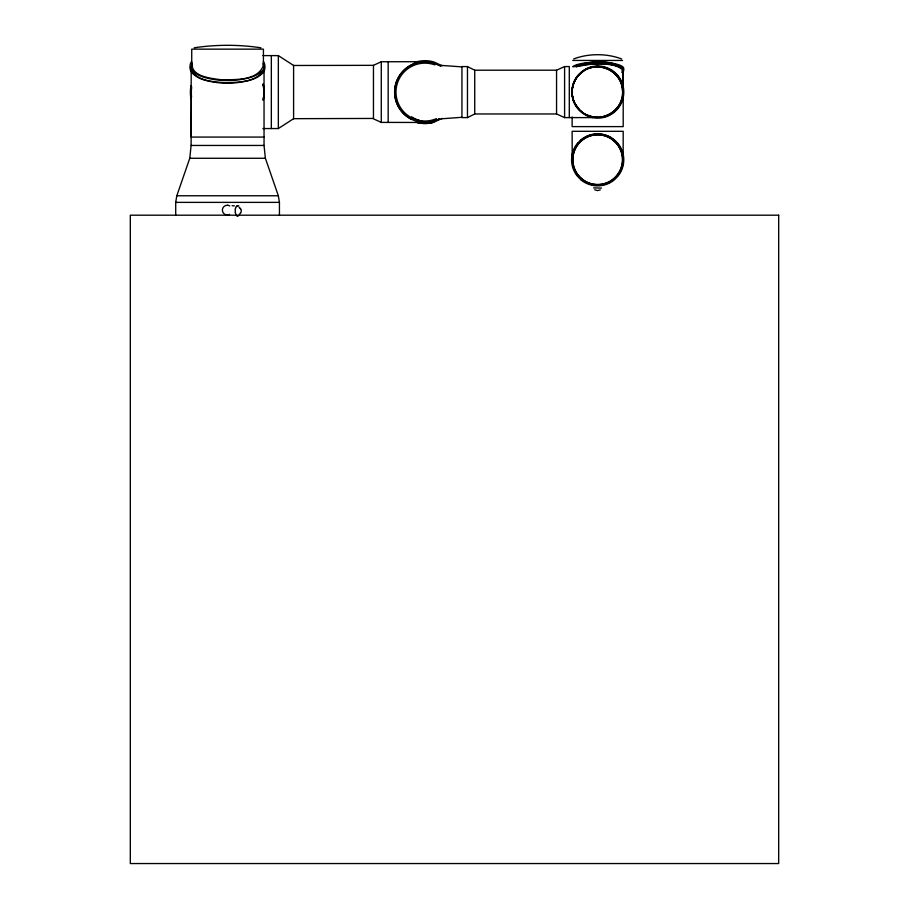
<?xml version="1.0" encoding="UTF-8"?>
<svg xmlns="http://www.w3.org/2000/svg" width="909" height="909" viewBox="0 0 909 909"><rect width="100%" height="100%" fill="white"/><g stroke="black" fill="none" stroke-linecap="round" stroke-linejoin="round"><path stroke-width="1.36" d="M175.71 215.194L175.71 202.377L176.812 195.765L189.776 158.268L191.106 145.451L191.379 87.662M263.133 83.969L264.042 92.57L264.042 70.902M264.042 91.979L264.042 145.451L265.383 158.268L278.336 195.765L279.438 202.377L279.438 215.194M572.204 161.541L572.136 131.305L623.199 131.305L623.131 161.541M572.136 116.943L572.136 126.612L623.199 126.612L623.199 70.186C611.178 60.312 590.964 63.8 576.42 66.743M623.131 93.968L623.199 70.186L622.279 71.834M572.136 159.461L572.216 157.723L572.159 158.496M572.136 159.677L572.147 158.973M394.654 92.104C394.495 80.026 402.312 68.38 413.561 63.948M264.042 137.066L191.106 137.066L191.197 67.05M191.731 65.471L191.731 49.143L263.417 49.143L263.417 65.471C257.542 81.185 234.317 79.617 220.478 79.685C211.104 78.333 190.333 76.526 192.242 63.016M264.019 93.297L264.042 92.616L263.951 94.684A69.073 48.836 0 0 1 263.156 100.047M572.147 159.052L572.204 157.802M264.019 93.536L263.156 100.081M580.533 73.163C571.602 80.969 569.511 95.172 575.783 105.239M572.261 89.559L572.261 94.593M191.083 90.82L191.345 88.048M264.008 68.789C258.133 82.594 238.374 82.071 225.693 82.833C214.24 81.628 195.026 81.617 191.106 68.095M572.42 88.309C573.454 81.265 577.692 74.879 583.51 70.834M572.465 88.025L573.022 85.435M572.625 154.723L573.125 152.632M622.585 165.245L622.279 166.449M573.056 152.894L572.568 154.984L573.068 152.826M622.086 99.524L622.426 98.32M191.356 66.357L191.594 65.675M573.386 84.185L573.818 82.969M573.568 151.258L574.011 150.076M573.613 151.11L574.795 148.326M235.249 208.922L235.931 207.547M621.233 101.888L621.688 100.717M621.267 169.404L621.495 168.824M574.261 149.496L575.408 147.178A40.519 28.656 0 0 1 576.851 144.895L577.397 144.156M574.306 81.787L577.363 76.606M620.199 171.676L620.756 170.551M620.722 103.035L619.54 105.239M575.136 147.667L575.749 146.576M240.578 212.831L239.419 214.319M618.915 173.835L619.586 172.767M577.147 144.486L578.578 142.724M618.188 174.858L611.882 180.88M618.154 107.307L613.848 111.83M577.919 143.497L585.873 137.032M578.079 75.708L584.839 70.004M581.146 139.691L577.351 143.497A27.247 26.463 0.3 0 0 577.476 176.278L581.271 180.084M614.211 112.33L618.006 108.523A25.668 24.952 89.1 0 0 618.018 75.629M573.659 66.846C587.896 61.198 610.234 58.46 622.574 68.448M236.965 206.218L237.579 206.002M581.374 72.561C595.668 59.767 621.597 69.913 622.483 89.571C625.744 110.216 599.679 125.044 583.373 113.08M613.382 112.205L611.268 113.693M611.825 113.33L612.848 112.602M573.715 58.937C588.577 53.29 606.746 53.29 621.608 58.937M262.894 128.555L278.347 128.555L293.596 118.681L373.463 118.443M442.228 118.375L433.684 122.272A37.326 34.156 -90 0 1 416.402 122.272A37.326 34.156 90 0 0 433.684 122.272M610.587 114.102L609.416 114.75M609.666 114.614L610.757 114M585.635 137.157L584.828 137.611A28.429 20.1 0 0 0 579.919 141.35M600.281 189.901L597.474 190.606L594.702 189.776M608.621 182.732L609.734 182.164M585.657 69.55L586.782 68.993M439.286 118.931L431.639 121.749L424.196 122.465M569.295 117.602L569.295 66.55L564.603 66.573L556.558 70.198L474.737 70.209L467.465 66.596L461.942 66.55L461.942 117.602L467.465 117.602L474.737 113.966L556.558 113.966L564.603 117.602L592.736 117.602M586.35 136.793L586.464 136.736A22.475 15.919 0.1 0 1 588.668 135.748L596.406 134.18M585.953 69.402L587.089 68.845A49.109 34.735 -90 0 1 597.622 66.573L601.394 66.823M608.939 114.989L607.712 115.557M262.894 55.608L278.347 55.608L293.596 65.482L373.463 65.334L381.28 61.744L424.071 61.71M586.714 136.611L590.225 135.259M607.405 115.682L608.553 115.182M587.93 68.482L589.691 67.834M606.303 183.698L607.473 183.243M606.814 115.92L605.042 116.522L606.951 115.863M237.726 215.626L237.113 215.592M590.282 67.641L592.1 67.164M603.894 184.436L605.11 184.095M577.408 64.494L581.215 63.573A25.668 6.068 0 0 1 614.12 63.562L617.915 64.494M577.408 66.232L581.215 65.312A25.668 6.068 0 0 1 614.12 65.3L617.915 66.232M604.053 116.795L602.462 117.159M603.837 116.852L602.008 117.238M194.242 47.791C216.217 44.484 238.931 44.484 260.906 47.791M418.981 62.301L422.31 61.812M419.163 62.266L420.719 62.005M420.606 62.017L423.912 61.71M593.941 66.823L597.668 66.55M601.44 184.925L593.895 184.925M421.344 61.914L422.071 61.835M441.24 118.818L461.942 117.295M422.821 61.778L432.286 62.573L440.524 65.937M572.761 60.449L622.574 60.449M373.463 65.334L373.463 118.829L381.28 122.397L424.514 122.476M191.129 145.451L264.019 145.451M189.776 158.268L265.383 158.268M176.812 195.765L278.336 195.765M175.71 202.377L279.438 202.377M593.6 187.89L601.474 188.072M424.344 122.465L423.355 122.431M423.764 122.454L423.015 122.408M595.111 117.216L597.372 117.318M234.374 205.866L232.09 205.752M461.942 66.88L441.047 65.38M598.929 134.18L605.269 135.305M422.049 122.329L422.878 122.397M422.48 122.363L421.412 122.26M592.577 117.102L593.191 117.216L592.611 117.113M591.384 116.829L593.327 117.238M592.645 117.113L591.486 116.852M603.235 67.164L605.042 67.641M590.225 184.095L591.429 184.436M604.883 135.191L609.019 136.816M590.293 116.522L588.509 115.92M587.862 183.243L589.032 183.698M606.814 68.255L607.394 68.482M607.678 136.191L608.541 136.577M586.953 115.25L588.055 115.738M586.782 115.182L587.93 115.682M608.541 68.993L609.666 69.55M585.589 182.164L586.714 182.732M585.794 182.277L586.521 182.641M411.05 119.056C401.13 114.034 394.563 103.228 394.654 92.116M584.76 114.102L585.839 114.716M584.567 114L585.669 114.614M609.734 137.179L614.473 140.463M442.228 65.8L433.684 61.892A37.326 34.156 -90 0 0 416.402 61.892M611.212 138.032L618.188 144.486M611.825 70.834L618.154 76.856M583.51 113.33L580.431 110.784M583.453 180.88L577.147 174.858M582.635 112.716L579.635 110.148M582.476 112.602C577.215 108.546 573.374 102.478 572.42 95.854M614.064 139.6L617.893 143.395A27.247 26.463 0.3 0 1 617.972 176.164L614.189 179.993A25.679 24.941 0.3 0 1 581.26 180.107M614.95 73.299L615.723 74.027M615.893 141.804L617.177 143.202M239.522 207.468L240.646 209.036M617.995 75.64L614.2 71.834A27.19 26.429 89.1 0 0 581.442 71.845L577.624 75.629A25.668 24.952 89.1 0 0 577.624 108.523L581.442 112.318A27.19 26.429 89.1 0 0 614.2 112.307M577.181 107.307L579.612 110.137L574.318 102.422M575.749 172.767L576.42 173.835M235.965 214.229L235.204 212.638M619.54 78.924L620.722 81.128M619.586 146.576L621.131 149.621M620.211 147.69L619.893 147.11A39.098 27.656 -0.1 0 0 617.631 143.736M620.404 148.076L621.813 151.383M574.568 170.551L575.136 171.676M621.267 149.94L621.711 151.11M574.068 169.404L573.409 167.642M621.233 82.276L621.688 83.446M263.553 65.675L264.03 67.743M573.397 100.013L573.829 101.229M263.042 63.369L263.417 65.471M622.188 152.564L622.654 154.439A48.268 34.133 0 0 0 622.245 152.78M622.086 84.639L622.96 88.639M622.279 152.894L622.71 154.723M573.056 166.449L572.75 165.245M573.022 98.763L572.465 96.172M622.745 87.309L622.915 88.343M191.083 93.593L191.356 96.365M623.12 90.127L623.188 91.434M623.12 157.723L623.199 159.564M191.22 94.911L191.197 89.48A36.474 36.474 0 0 0 191.288 95.752M623.165 90.82L623.199 92.082M623.188 159.348L623.12 157.768L623.199 159.677M264.042 91.593L264.019 90.82A69.811 49.359 0.1 0 0 263.156 84.162M564.603 66.55L564.603 117.602M556.558 70.198L556.558 113.966M474.737 70.209L474.737 113.966M467.465 66.55L467.465 117.602M388.166 61.71L388.166 122.476M381.28 61.71L381.28 122.476M293.596 65.334L293.596 118.829M278.347 55.608L278.347 128.555M271.337 55.608L271.337 128.555M619.029 173.642A25.532 25.532 0 0 1 613.757 179.493M609.541 182.277A25.532 25.532 0 0 1 587.998 183.3M581.578 179.493A25.532 25.532 0 0 1 576.295 173.642M572.238 161.972A25.532 25.532 0 0 1 572.238 157.382M581.135 139.668A25.679 24.941 0.3 0 1 614.086 139.577M583.839 180.357A26.054 25.293 0.3 0 1 581.908 140.463M613.484 178.959A24.463 23.748 0.3 0 1 583.794 180.414M611.496 138.997A26.054 25.293 0.3 0 1 613.427 178.891M581.84 140.395A24.463 23.748 0.3 0 1 611.53 138.941M590.202 135.202A18.93 13.408 0.1 0 1 604.917 135.134M605.258 135.316A21.35 15.067 0.1 0 1 606.917 135.907M609.36 137.009A24.941 17.589 0.1 0 1 610.746 137.782M617.484 108.171A25.532 25.532 0 0 1 613.757 111.898M607.064 115.818A25.532 25.532 0 0 1 604.69 116.625M595.372 66.652A25.532 25.532 0 0 1 599.963 66.652M607.064 68.345A25.532 25.532 0 0 1 609.394 69.402M613.757 72.266A25.532 25.532 0 0 1 619.029 78.117M622.211 85.06A25.532 25.532 0 0 1 622.767 87.434M617.893 64.505A27.225 6.431 0 0 1 621.904 70.811M572.602 66.743A27.225 6.431 0 0 1 577.431 64.505M617.893 66.232A27.225 6.431 0 0 1 621.904 72.55M575.851 66.766A27.225 6.431 0 0 1 577.431 66.243M603.076 67.005A23.736 16.794 0 0 1 614.279 72.89M594.668 66.732A18.18 12.851 0 0 1 601.326 66.823M593.986 66.698A22.816 16.123 0 0 1 594.622 66.596M615.882 73.959A44.041 31.145 0 0 1 622.631 87.321M622.472 97.729A44.041 31.145 0 0 1 615.882 110.205M589.986 67.766A46.279 32.724 90 0 1 597.668 66.755M592.566 117.25A47.791 33.633 89.1 0 1 591.418 117.034M592.645 116.738A47.813 33.19 84.5 0 1 588.441 115.284M572.17 93.491A18.248 12.908 -90 0 1 572.17 90.684M439.036 119.068A30.395 30.395 0 0 1 394.665 91.093A30.395 30.395 0 0 1 440.763 66.073M436.365 118.67A28.952 28.952 0 0 1 395.994 92.934A28.952 28.952 0 0 1 434.775 64.869M263.292 84.73A36.474 36.474 0 0 1 263.485 98.433M191.004 98.979A34.383 31.917 -90 0 1 190.981 85.56M421.958 122.522A58.096 41.041 89.8 0 1 420.208 122.397M424.923 122.715A11.828 1.636 11.2 0 1 424.662 122.715M421.992 121.204A57.801 39.803 79.2 0 1 411.538 116.829M413.493 63.585A56.881 40.019 -89.1 0 1 418.969 62.107M264.189 65.55A42.269 15.851 0 0 1 263.36 72.368C257.054 79.617 246.748 81.265 237.715 82.605A35.178 13.192 0 0 1 217.16 82.605C208.15 81.253 197.844 79.617 191.549 72.356A42.269 15.851 0 0 1 190.265 66.914M263.371 61.528A42.269 15.851 0 0 1 263.36 69.743C257.054 76.992 246.748 78.64 237.715 79.981A35.178 13.192 0 0 1 217.16 79.981C208.15 78.629 197.844 76.992 191.549 69.732A42.269 15.851 0 0 1 191.56 61.517M191.435 89.491A65.073 46.018 0 0 1 191.64 86.798M191.549 97.149A67.107 47.45 0 0 1 191.31 92.082M240.749 208.979A3.909 3.841 90 0 1 240.692 212.888M239.272 215.217A3.863 1.409 -54.6 0 1 237.556 215.887M237.113 215.706A4.227 1.136 74.1 0 1 236.033 215.183M235.499 212.479A4.625 3.352 85.9 0 1 235.442 209.036M236.01 206.809A4.284 1.17 -68.4 0 1 237.056 205.934M237.624 206.082A3.727 1.114 62.6 0 1 238.828 206.048M239.135 207.457A4.727 1.557 54.1 0 1 239.465 207.797M227.568 205.252A4.852 4.829 -89.9 0 1 229.75 205.945M229.523 214.365A4.852 4.829 -89.9 0 1 227.58 214.933A4.818 4.795 -3.8 0 1 227.045 214.944A4.852 4.829 -3.8 0 1 222.398 209.877A4.852 4.829 -3.8 0 1 227.455 205.264M778.683 215.194L130.317 215.194L130.317 863.55L778.683 863.55L778.683 215.194M583.328 180.039A24.907 24.907 0 0 0 622.472 161.916A24.907 24.907 0 0 0 587.203 137.077A24.907 24.907 0 0 0 583.328 180.039M584.748 113.932A25.236 25.236 0 0 0 622.608 92.082A25.236 25.236 0 0 0 584.748 70.232A25.236 25.236 0 0 0 584.748 113.932"/></g></svg>
